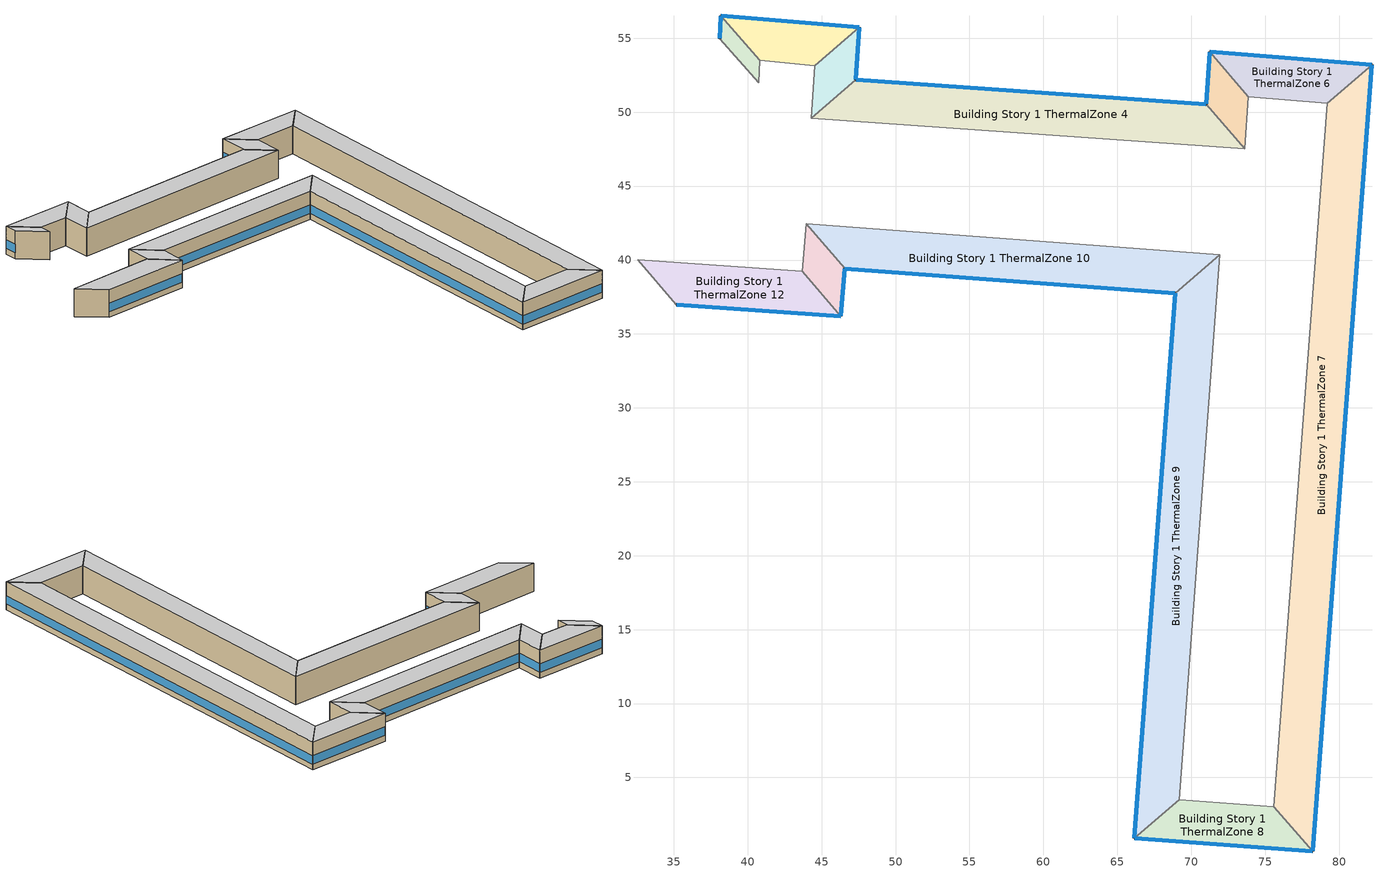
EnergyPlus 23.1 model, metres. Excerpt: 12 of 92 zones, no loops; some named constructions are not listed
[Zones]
Building Story 1 ThermalZone 1
 floor ground (Typical Insulated Carpeted 8in Slab Floor): 38.1,54.97 38.18,56.53 40.81,53.51 40.75,51.97 z0
 wall outside (Typical Insulated Steel Framed Exterior Wall R-12.99): 38.18,56.53 38.1,54.97 z0:3.6
 wall adiabatic (Typical Interior Wall): 38.1,54.97 40.75,51.97 40.81,53.51 38.18,56.53 z0:3.6
 window (U 0.55 SHGC 0.25): 38.18,56.5 38.1,55 z0.76:1.88
 ceiling adiabatic (Typical Interior Floor): 40.75,51.97 40.81,53.51 38.18,56.53 38.1,54.97 z3.6
Building Story 1 ThermalZone 10
 floor ground (Typical Insulated Carpeted 8in Slab Floor): 68.92,37.76 46.56,39.43 43.95,42.46 71.95,40.37 z0
 wall outside (Typical Insulated Steel Framed Exterior Wall R-12.99): 46.56,39.43 68.92,37.76 z0:3.6
 wall adiabatic (Typical Interior Wall): 68.92,37.76 71.95,40.37 43.95,42.46 46.56,39.43 z0:3.6
 window (U 0.55 SHGC 0.25): 46.58,39.42 68.89,37.76 z0.76:1.84
 ceiling adiabatic (Typical Interior Floor): 71.95,40.37 43.95,42.46 46.56,39.43 68.92,37.76 z3.6
Building Story 1 ThermalZone 11
 floor ground (Typical Insulated Carpeted 8in Slab Floor): 46.56,39.43 46.31,36.21 43.69,39.23 43.95,42.46 z0
 wall outside (Typical Insulated Steel Framed Exterior Wall R-12.99): 46.31,36.21 46.56,39.43 z0:3.6
 wall adiabatic (Typical Interior Wall): 46.56,39.43 43.95,42.46 43.69,39.23 46.31,36.21 z0:3.6
 window (U 0.55 SHGC 0.25): 46.31,36.23 46.56,39.4 z0.76:1.86
 ceiling adiabatic (Typical Interior Floor): 43.95,42.46 43.69,39.23 46.31,36.21 46.56,39.43 z3.6
Building Story 1 ThermalZone 12
 floor ground (Typical Insulated Carpeted 8in Slab Floor): 46.31,36.21 35.17,36.98 32.55,40 43.69,39.23 z0
 wall outside (Typical Insulated Steel Framed Exterior Wall R-12.99): 35.17,36.98 46.31,36.21 z0:3.6
 wall adiabatic (Typical Interior Wall): 46.31,36.21 43.69,39.23 32.55,40 35.17,36.98 z0:3.6
 window (U 0.55 SHGC 0.25): 35.2,36.98 46.28,36.21 z0.76:1.85
 ceiling adiabatic (Typical Interior Floor): 43.69,39.23 32.55,40 35.17,36.98 46.31,36.21 z3.6
Building Story 1 ThermalZone 2
 floor ground (Typical Insulated Carpeted 8in Slab Floor): 38.18,56.53 47.56,55.75 44.53,53.15 40.81,53.51 z0
 wall outside (Typical Insulated Steel Framed Exterior Wall R-12.99): 47.56,55.75 38.18,56.53 z0:3.6
 wall adiabatic (Typical Interior Wall): 38.18,56.53 40.81,53.51 44.53,53.15 47.56,55.75 z0:3.6
 window (U 0.55 SHGC 0.25): 47.54,55.75 38.21,56.53 z0.76:1.85
 ceiling adiabatic (Typical Interior Floor): 40.81,53.51 44.53,53.15 47.56,55.75 38.18,56.53 z3.6
Building Story 1 ThermalZone 3
 floor ground (Typical Insulated Carpeted 8in Slab Floor): 47.56,55.75 47.31,52.2 44.29,49.58 44.53,53.15 z0
 wall outside (Typical Insulated Steel Framed Exterior Wall R-12.99): 47.31,52.2 47.56,55.75 z0:3.6
 wall adiabatic (Typical Interior Wall): 47.56,55.75 44.53,53.15 44.29,49.58 47.31,52.2 z0:3.6
 window (U 0.55 SHGC 0.25): 47.31,52.22 47.56,55.73 z0.76:1.86
 ceiling adiabatic (Typical Interior Floor): 44.53,53.15 44.29,49.58 47.31,52.2 47.56,55.75 z3.6
Building Story 1 ThermalZone 4
 floor ground (Typical Insulated Carpeted 8in Slab Floor): 47.31,52.2 71.01,50.53 73.63,47.51 44.29,49.58 z0
 wall outside (Typical Insulated Steel Framed Exterior Wall R-12.99): 71.01,50.53 47.31,52.2 z0:3.6
 wall adiabatic (Typical Interior Wall): 47.31,52.2 44.29,49.58 73.63,47.51 71.01,50.53 z0:3.6
 window (U 0.55 SHGC 0.25): 70.98,50.53 47.34,52.2 z0.76:1.84
 ceiling adiabatic (Typical Interior Floor): 44.29,49.58 73.63,47.51 71.01,50.53 47.31,52.2 z3.6
Building Story 1 ThermalZone 5
 floor ground (Typical Insulated Carpeted 8in Slab Floor): 71.01,50.53 71.26,54.09 73.87,51.05 73.63,47.51 z0
 wall outside (Typical Insulated Steel Framed Exterior Wall R-12.99): 71.26,54.09 71.01,50.53 z0:3.6
 wall adiabatic (Typical Interior Wall): 71.01,50.53 73.63,47.51 73.87,51.05 71.26,54.09 z0:3.6
 window (U 0.55 SHGC 0.25): 71.26,54.06 71.01,50.56 z0.76:1.86
 ceiling adiabatic (Typical Interior Floor): 73.63,47.51 73.87,51.05 71.26,54.09 71.01,50.53 z3.6
Building Story 1 ThermalZone 6
 floor ground (Typical Insulated Carpeted 8in Slab Floor): 71.26,54.09 82.23,53.2 79.19,50.6 73.87,51.05 z0
 wall outside (Typical Insulated Steel Framed Exterior Wall R-12.99): 82.23,53.2 71.26,54.09 z0:3.6
 wall adiabatic (Typical Interior Wall): 71.26,54.09 73.87,51.05 79.19,50.6 82.23,53.2 z0:3.6
 window (U 0.55 SHGC 0.25): 82.2,53.2 71.29,54.08 z0.76:1.85
 ceiling adiabatic (Typical Interior Floor): 73.87,51.05 79.19,50.6 82.23,53.2 71.26,54.09 z3.6
Building Story 1 ThermalZone 7
 floor ground (Typical Insulated Carpeted 8in Slab Floor): 82.23,53.2 78.21,0 75.6,3.03 79.19,50.6 z0
 wall outside (Typical Insulated Steel Framed Exterior Wall R-12.99): 78.21,0 82.23,53.2 z0:3.6
 wall adiabatic (Typical Interior Wall): 82.23,53.2 79.19,50.6 75.6,3.03 78.21,0 z0:3.6
 window (U 0.55 SHGC 0.25): 78.21,0.03 82.23,53.17 z0.76:1.84
 ceiling adiabatic (Typical Interior Floor): 79.19,50.6 75.6,3.03 78.21,0 82.23,53.2 z3.6
Building Story 1 ThermalZone 8
 floor ground (Typical Insulated Carpeted 8in Slab Floor): 78.21,0 66.15,0.89 69.18,3.5 75.6,3.03 z0
 wall outside (Typical Insulated Steel Framed Exterior Wall R-12.99): 66.15,0.89 78.21,0 z0:3.6
 wall adiabatic (Typical Interior Wall): 78.21,0 75.6,3.03 69.18,3.5 66.15,0.89 z0:3.6
 window (U 0.55 SHGC 0.25): 66.18,0.89 78.19,0 z0.76:1.85
 ceiling adiabatic (Typical Interior Floor): 75.6,3.03 69.18,3.5 66.15,0.89 78.21,0 z3.6
Building Story 1 ThermalZone 9
 floor ground (Typical Insulated Carpeted 8in Slab Floor): 66.15,0.89 68.92,37.76 71.95,40.37 69.18,3.5 z0
 wall outside (Typical Insulated Steel Framed Exterior Wall R-12.99): 68.92,37.76 66.15,0.89 z0:3.6
 wall adiabatic (Typical Interior Wall): 66.15,0.89 69.18,3.5 71.95,40.37 68.92,37.76 z0:3.6
 window (U 0.55 SHGC 0.25): 68.91,37.74 66.15,0.91 z0.76:1.84
 ceiling adiabatic (Typical Interior Floor): 69.18,3.5 71.95,40.37 68.92,37.76 66.15,0.89 z3.6
[Material] Thermal Absorptance=0.9; Solar Absorptance=0.7
Name | Roughness | Thickness {m} | Conductivity {W/m-K} | Density {kg/m3} | Specific Heat {J/kg-K} | Visible Absorptance
100mm Normalweight concrete floor | MediumRough | 0.1016 | 2.31045 | 2322 | 832.557 | 0.7
25mm Stucco | Smooth | 0.0254 | 0.72 | 1856 | 840 | 0.7
5/8 in. Gypsum Board | MediumSmooth | 0.0159 | 0.16 | 800 | 1090 | 0.7
8 in. Normalweight Concrete Floor | MediumRough | 0.2032 | 2.31 | 2322 | 832 | 0.7
G01 13mm gypsum board | Smooth | 0.0127 | 0.160031 | 800.001 | 1090.73 | 0.5
[Material:NoMass] Roughness=Smooth; Thermal Absorptance=0.9; Solar Absorptance=0.7
Name | Thermal Resistance {m2-K/W} | Visible Absorptance
CP02 CARPET PAD; Typical Carpet Pad | 0.21648 | 0.8
Typical Insulation R-10.81 | 1.90342 | 0.7
[WindowMaterial:Gas]
Gap_1_W_0_0032: Gas Type=Air; Thickness {m}=0.0032
[WindowMaterial:Glazing] Optical Data Type=SpectralAverage; Infrared Transmittance at Normal Incidence=0; Back Side Infrared Hemispherical Emissivity=0.84; Conductivity {W/m-K}=1; Dirt Correction Factor for Solar and Visible Transmittance=1; Solar Diffusing=No
Name | Thickness {m} | Solar Transmittance at Normal Incidence | Front Side Solar Reflectance at Normal Incidence | Back Side Solar Reflectance at Normal Incidence | Visible Transmittance at Normal Incidence | Front Side Visible Reflectance at Normal Incidence | Back Side Visible Reflectance at Normal Incidence | Front Side Infrared Hemispherical Emissivity
Glass_2022F_LayerAvg | 0.0039 | 0.355897 | 0.394095 | 0.265645 | 0.677694 | 0.042734 | 0.05547 | 0.046
Glass_2175_LayerAvg | 0.0086 | 0.167758 | 0.217606 | 0.437978 | 0.416044 | 0.078729 | 0.10654 | 0.84
[Construction]
Typical Insulated Carpeted 8in Slab Floor: 8 in. Normalweight Concrete Floor, Typical Carpet Pad
Typical Insulated Steel Framed Exterior Wall R-12.99: 25mm Stucco, 5/8 in. Gypsum Board, Typical Insulation R-10.81, 5/8 in. Gypsum Board
Typical Interior Floor: 100mm Normalweight concrete floor, CP02 CARPET PAD
Typical Interior Wall: G01 13mm gypsum board, G01 13mm gypsum board
U 0.55 SHGC 0.25: Glass_2175_LayerAvg, Gap_1_W_0_0032, Glass_2022F_LayerAvg
[Zone] Multiplier=1; Part of Total Floor Area=Yes
Building Story 1 ThermalZone 1; Building Story 1 ThermalZone 10; Building Story 1 ThermalZone 11; Building Story 1 ThermalZone 12; Building Story 1 ThermalZone 2; Building Story 1 ThermalZone 3; Building Story 1 ThermalZone 4; Building Story 1 ThermalZone 5; Building Story 1 ThermalZone 6; Building Story 1 ThermalZone 7; Building Story 1 ThermalZone 8; Building Story 1 ThermalZone 9
[Space] Space Type=Story Ground Blended Space Type
Name | Zone
Building Story 1 Space 1 | Building Story 1 ThermalZone 1
Building Story 1 Space 10 | Building Story 1 ThermalZone 10
Building Story 1 Space 11 | Building Story 1 ThermalZone 11
Building Story 1 Space 12 | Building Story 1 ThermalZone 12
Building Story 1 Space 2 | Building Story 1 ThermalZone 2
Building Story 1 Space 3 | Building Story 1 ThermalZone 3
Building Story 1 Space 4 | Building Story 1 ThermalZone 4
Building Story 1 Space 5 | Building Story 1 ThermalZone 5
Building Story 1 Space 6 | Building Story 1 ThermalZone 6
Building Story 1 Space 7 | Building Story 1 ThermalZone 7
Building Story 1 Space 8 | Building Story 1 ThermalZone 8
Building Story 1 Space 9 | Building Story 1 ThermalZone 9
[InternalMass] Construction=InteriorFurnishings 1
Name | Zone or ZoneList | Space or SpaceList | Surface Area {m2}
Building Story 1 Space 3 Office OfficeLarge Data Center A  - Story Ground Mass; Building Story 1 Space 3 Office OfficeLarge Data Center C  - Story Ground Mass | Building Story 1 ThermalZone 3 | Building Story 1 Space 3 | 0.0344726
Building Story 1 Space 5 Office OfficeLarge Data Center A  - Story Ground Mass; Building Story 1 Space 5 Office OfficeLarge Data Center C  - Story Ground Mass | Building Story 1 ThermalZone 5 | Building Story 1 Space 5 | 0.0339735
Building Story 1 Space 6 Office OfficeLarge Data Center A  - Story Ground Mass; Building Story 1 Space 6 Office OfficeLarge Data Center C  - Story Ground Mass | Building Story 1 ThermalZone 6 | Building Story 1 Space 6 | 0.0783704
Building Story 1 Space 7 Office OfficeLarge Data Center A  - Story Ground Mass; Building Story 1 Space 7 Office OfficeLarge Data Center C  - Story Ground Mass | Building Story 1 ThermalZone 7 | Building Story 1 Space 7 | 0.485926
Building Story 1 Space 10 Office OfficeLarge Data Center A  - Story Ground Mass; Building Story 1 Space 10 Office OfficeLarge Data Center C  - Story Ground Mass | Building Story 1 ThermalZone 10 | Building Story 1 Space 10 | 0.242545
Building Story 1 Space 11 Office OfficeLarge Data Center A  - Story Ground Mass; Building Story 1 Space 11 Office OfficeLarge Data Center C  - Story Ground Mass | Building Story 1 ThermalZone 11 | Building Story 1 Space 11 | 0.0311661
Building Story 1 Space 12 Office OfficeLarge Data Center A  - Story Ground Mass; Building Story 1 Space 12 Office OfficeLarge Data Center C  - Story Ground Mass | Building Story 1 ThermalZone 12 | Building Story 1 Space 12 | 0.10753
Building Story 1 Space 1 Office OfficeLarge Data Center A  - Story Ground Mass; Building Story 1 Space 1 Office OfficeLarge Data Center C  - Story Ground Mass | Building Story 1 ThermalZone 1 | Building Story 1 Space 1 | 0.0146251
Building Story 1 Space 9 Office OfficeLarge Data Center A  - Story Ground Mass; Building Story 1 Space 9 Office OfficeLarge Data Center C  - Story Ground Mass | Building Story 1 ThermalZone 9 | Building Story 1 Space 9 | 0.354799
Building Story 1 Space 8 Office OfficeLarge Data Center A  - Story Ground Mass; Building Story 1 Space 8 Office OfficeLarge Data Center C  - Story Ground Mass | Building Story 1 ThermalZone 8 | Building Story 1 Space 8 | 0.0889368
Building Story 1 Space 4 Office OfficeLarge Data Center A  - Story Ground Mass; Building Story 1 Space 4 Office OfficeLarge Data Center C  - Story Ground Mass | Building Story 1 ThermalZone 4 | Building Story 1 Space 4 | 0.255209
Building Story 1 Space 2 Office OfficeLarge Data Center A  - Story Ground Mass; Building Story 1 Space 2 Office OfficeLarge Data Center C  - Story Ground Mass | Building Story 1 ThermalZone 2 | Building Story 1 Space 2 | 0.0628063
Building Story 1 Space 3 Office OfficeLarge Data Center B  - Story Ground Mass | Building Story 1 ThermalZone 3 | Building Story 1 Space 3 | 0.236568
Building Story 1 Space 5 Office OfficeLarge Data Center B  - Story Ground Mass | Building Story 1 ThermalZone 5 | Building Story 1 Space 5 | 0.233143
Building Story 1 Space 6 Office OfficeLarge Data Center B  - Story Ground Mass | Building Story 1 ThermalZone 6 | Building Story 1 Space 6 | 0.537816
Building Story 1 Space 7 Office OfficeLarge Data Center B  - Story Ground Mass | Building Story 1 ThermalZone 7 | Building Story 1 Space 7 | 3.33466
Building Story 1 Space 10 Office OfficeLarge Data Center B  - Story Ground Mass | Building Story 1 ThermalZone 10 | Building Story 1 Space 10 | 1.66446
Building Story 1 Space 11 Office OfficeLarge Data Center B  - Story Ground Mass | Building Story 1 ThermalZone 11 | Building Story 1 Space 11 | 0.213877
Building Story 1 Space 12 Office OfficeLarge Data Center B  - Story Ground Mass | Building Story 1 ThermalZone 12 | Building Story 1 Space 12 | 0.737923
Building Story 1 Space 1 Office OfficeLarge Data Center B  - Story Ground Mass | Building Story 1 ThermalZone 1 | Building Story 1 Space 1 | 0.100365
Building Story 1 Space 9 Office OfficeLarge Data Center B  - Story Ground Mass | Building Story 1 ThermalZone 9 | Building Story 1 Space 9 | 2.4348
Building Story 1 Space 8 Office OfficeLarge Data Center B  - Story Ground Mass | Building Story 1 ThermalZone 8 | Building Story 1 Space 8 | 0.610328
Building Story 1 Space 4 Office OfficeLarge Data Center B  - Story Ground Mass | Building Story 1 ThermalZone 4 | Building Story 1 Space 4 | 1.75137
Building Story 1 Space 2 Office OfficeLarge Data Center B  - Story Ground Mass | Building Story 1 ThermalZone 2 | Building Story 1 Space 2 | 0.431008
Building Story 1 Space 3 Office OfficeLarge Main Data Center A  - Story Ground Mass; Building Story 1 Space 3 Office OfficeLarge Main Data Center C  - Story Ground Mass | Building Story 1 ThermalZone 3 | Building Story 1 Space 3 | 0.0619773
Building Story 1 Space 5 Office OfficeLarge Main Data Center A  - Story Ground Mass; Building Story 1 Space 5 Office OfficeLarge Main Data Center C  - Story Ground Mass | Building Story 1 ThermalZone 5 | Building Story 1 Space 5 | 0.06108
Building Story 1 Space 6 Office OfficeLarge Main Data Center A  - Story Ground Mass; Building Story 1 Space 6 Office OfficeLarge Main Data Center C  - Story Ground Mass | Building Story 1 ThermalZone 6 | Building Story 1 Space 6 | 0.1409
Building Story 1 Space 7 Office OfficeLarge Main Data Center A  - Story Ground Mass; Building Story 1 Space 7 Office OfficeLarge Main Data Center C  - Story Ground Mass | Building Story 1 ThermalZone 7 | Building Story 1 Space 7 | 0.873633
Building Story 1 Space 10 Office OfficeLarge Main Data Center A  - Story Ground Mass; Building Story 1 Space 10 Office OfficeLarge Main Data Center C  - Story Ground Mass | Building Story 1 ThermalZone 10 | Building Story 1 Space 10 | 0.436064
Building Story 1 Space 11 Office OfficeLarge Main Data Center A  - Story Ground Mass; Building Story 1 Space 11 Office OfficeLarge Main Data Center C  - Story Ground Mass | Building Story 1 ThermalZone 11 | Building Story 1 Space 11 | 0.0560327
Building Story 1 Space 12 Office OfficeLarge Main Data Center A  - Story Ground Mass; Building Story 1 Space 12 Office OfficeLarge Main Data Center C  - Story Ground Mass | Building Story 1 ThermalZone 12 | Building Story 1 Space 12 | 0.193325
Building Story 1 Space 1 Office OfficeLarge Main Data Center A  - Story Ground Mass; Building Story 1 Space 1 Office OfficeLarge Main Data Center C  - Story Ground Mass | Building Story 1 ThermalZone 1 | Building Story 1 Space 1 | 0.0262941
Building Story 1 Space 9 Office OfficeLarge Main Data Center A  - Story Ground Mass; Building Story 1 Space 9 Office OfficeLarge Main Data Center C  - Story Ground Mass | Building Story 1 ThermalZone 9 | Building Story 1 Space 9 | 0.637883
Building Story 1 Space 8 Office OfficeLarge Main Data Center A  - Story Ground Mass; Building Story 1 Space 8 Office OfficeLarge Main Data Center C  - Story Ground Mass | Building Story 1 ThermalZone 8 | Building Story 1 Space 8 | 0.159897
Building Story 1 Space 4 Office OfficeLarge Main Data Center A  - Story Ground Mass; Building Story 1 Space 4 Office OfficeLarge Main Data Center C  - Story Ground Mass | Building Story 1 ThermalZone 4 | Building Story 1 Space 4 | 0.458833
Building Story 1 Space 2 Office OfficeLarge Main Data Center A  - Story Ground Mass; Building Story 1 Space 2 Office OfficeLarge Main Data Center C  - Story Ground Mass | Building Story 1 ThermalZone 2 | Building Story 1 Space 2 | 0.112918
Building Story 1 Space 3 Office OfficeLarge Main Data Center B  - Story Ground Mass | Building Story 1 ThermalZone 3 | Building Story 1 Space 3 | 0.425319
Building Story 1 Space 5 Office OfficeLarge Main Data Center B  - Story Ground Mass | Building Story 1 ThermalZone 5 | Building Story 1 Space 5 | 0.419161
Building Story 1 Space 6 Office OfficeLarge Main Data Center B  - Story Ground Mass | Building Story 1 ThermalZone 6 | Building Story 1 Space 6 | 0.966925
Building Story 1 Space 7 Office OfficeLarge Main Data Center B  - Story Ground Mass | Building Story 1 ThermalZone 7 | Building Story 1 Space 7 | 5.9953
Building Story 1 Space 10 Office OfficeLarge Main Data Center B  - Story Ground Mass | Building Story 1 ThermalZone 10 | Building Story 1 Space 10 | 2.99249
Building Story 1 Space 11 Office OfficeLarge Main Data Center B  - Story Ground Mass | Building Story 1 ThermalZone 11 | Building Story 1 Space 11 | 0.384524
Building Story 1 Space 12 Office OfficeLarge Main Data Center B  - Story Ground Mass | Building Story 1 ThermalZone 12 | Building Story 1 Space 12 | 1.32669
Building Story 1 Space 1 Office OfficeLarge Main Data Center B  - Story Ground Mass | Building Story 1 ThermalZone 1 | Building Story 1 Space 1 | 0.180443
Building Story 1 Space 9 Office OfficeLarge Main Data Center B  - Story Ground Mass | Building Story 1 ThermalZone 9 | Building Story 1 Space 9 | 4.37746
Building Story 1 Space 8 Office OfficeLarge Main Data Center B  - Story Ground Mass | Building Story 1 ThermalZone 8 | Building Story 1 Space 8 | 1.09729
Building Story 1 Space 4 Office OfficeLarge Main Data Center B  - Story Ground Mass | Building Story 1 ThermalZone 4 | Building Story 1 Space 4 | 3.14874
Building Story 1 Space 2 Office OfficeLarge Main Data Center B  - Story Ground Mass | Building Story 1 ThermalZone 2 | Building Story 1 Space 2 | 0.774897
Building Story 1 Space 3 SecondarySchool Auditorium A  - Story Ground Mass; Building Story 1 Space 3 SecondarySchool Auditorium C  - Story Ground Mass | Building Story 1 ThermalZone 3 | Building Story 1 Space 3 | 0.277248
Building Story 1 Space 5 SecondarySchool Auditorium A  - Story Ground Mass; Building Story 1 Space 5 SecondarySchool Auditorium C  - Story Ground Mass | Building Story 1 ThermalZone 5 | Building Story 1 Space 5 | 0.273233
Building Story 1 Space 6 SecondarySchool Auditorium A  - Story Ground Mass; Building Story 1 Space 6 SecondarySchool Auditorium C  - Story Ground Mass | Building Story 1 ThermalZone 6 | Building Story 1 Space 6 | 0.630298
Building Story 1 Space 7 SecondarySchool Auditorium A  - Story Ground Mass; Building Story 1 Space 7 SecondarySchool Auditorium C  - Story Ground Mass | Building Story 1 ThermalZone 7 | Building Story 1 Space 7 | 3.90808
Building Story 1 Space 10 SecondarySchool Auditorium A  - Story Ground Mass; Building Story 1 Space 10 SecondarySchool Auditorium C  - Story Ground Mass | Building Story 1 ThermalZone 10 | Building Story 1 Space 10 | 1.95068
Building Story 1 Space 11 SecondarySchool Auditorium A  - Story Ground Mass; Building Story 1 Space 11 SecondarySchool Auditorium C  - Story Ground Mass | Building Story 1 ThermalZone 11 | Building Story 1 Space 11 | 0.250655
Building Story 1 Space 12 SecondarySchool Auditorium A  - Story Ground Mass; Building Story 1 Space 12 SecondarySchool Auditorium C  - Story Ground Mass | Building Story 1 ThermalZone 12 | Building Story 1 Space 12 | 0.864815
Building Story 1 Space 1 SecondarySchool Auditorium A  - Story Ground Mass; Building Story 1 Space 1 SecondarySchool Auditorium C  - Story Ground Mass | Building Story 1 ThermalZone 1 | Building Story 1 Space 1 | 0.117624
Building Story 1 Space 9 SecondarySchool Auditorium A  - Story Ground Mass; Building Story 1 Space 9 SecondarySchool Auditorium C  - Story Ground Mass | Building Story 1 ThermalZone 9 | Building Story 1 Space 9 | 2.85349
Building Story 1 Space 8 SecondarySchool Auditorium A  - Story Ground Mass; Building Story 1 Space 8 SecondarySchool Auditorium C  - Story Ground Mass | Building Story 1 ThermalZone 8 | Building Story 1 Space 8 | 0.715279
Building Story 1 Space 4 SecondarySchool Auditorium A  - Story Ground Mass; Building Story 1 Space 4 SecondarySchool Auditorium C  - Story Ground Mass | Building Story 1 ThermalZone 4 | Building Story 1 Space 4 | 2.05253
Building Story 1 Space 2 SecondarySchool Auditorium A  - Story Ground Mass; Building Story 1 Space 2 SecondarySchool Auditorium C  - Story Ground Mass | Building Story 1 ThermalZone 2 | Building Story 1 Space 2 | 0.505123
Building Story 1 Space 3 SecondarySchool Auditorium B  - Story Ground Mass | Building Story 1 ThermalZone 3 | Building Story 1 Space 3 | 1.90261
Building Story 1 Space 5 SecondarySchool Auditorium B  - Story Ground Mass | Building Story 1 ThermalZone 5 | Building Story 1 Space 5 | 1.87506
Building Story 1 Space 6 SecondarySchool Auditorium B  - Story Ground Mass | Building Story 1 ThermalZone 6 | Building Story 1 Space 6 | 4.32542
Building Story 1 Space 7 SecondarySchool Auditorium B  - Story Ground Mass | Building Story 1 ThermalZone 7 | Building Story 1 Space 7 | 26.8192
Building Story 1 Space 10 SecondarySchool Auditorium B  - Story Ground Mass | Building Story 1 ThermalZone 10 | Building Story 1 Space 10 | 13.3865
Building Story 1 Space 11 SecondarySchool Auditorium B  - Story Ground Mass | Building Story 1 ThermalZone 11 | Building Story 1 Space 11 | 1.72012
Building Story 1 Space 12 SecondarySchool Auditorium B  - Story Ground Mass | Building Story 1 ThermalZone 12 | Building Story 1 Space 12 | 5.93479
Building Story 1 Space 1 SecondarySchool Auditorium B  - Story Ground Mass | Building Story 1 ThermalZone 1 | Building Story 1 Space 1 | 0.80719
Building Story 1 Space 9 SecondarySchool Auditorium B  - Story Ground Mass | Building Story 1 ThermalZone 9 | Building Story 1 Space 9 | 19.582
Building Story 1 Space 8 SecondarySchool Auditorium B  - Story Ground Mass | Building Story 1 ThermalZone 8 | Building Story 1 Space 8 | 4.9086
Building Story 1 Space 4 SecondarySchool Auditorium B  - Story Ground Mass | Building Story 1 ThermalZone 4 | Building Story 1 Space 4 | 14.0855
Building Story 1 Space 2 SecondarySchool Auditorium B  - Story Ground Mass | Building Story 1 ThermalZone 2 | Building Story 1 Space 2 | 3.4664
Building Story 1 Space 3 SecondarySchool Cafeteria A  - Story Ground Mass; Building Story 1 Space 3 SecondarySchool Cafeteria C  - Story Ground Mass | Building Story 1 ThermalZone 3 | Building Story 1 Space 3 | 0.17548
Building Story 1 Space 5 SecondarySchool Cafeteria A  - Story Ground Mass; Building Story 1 Space 5 SecondarySchool Cafeteria C  - Story Ground Mass | Building Story 1 ThermalZone 5 | Building Story 1 Space 5 | 0.172939
Building Story 1 Space 6 SecondarySchool Cafeteria A  - Story Ground Mass; Building Story 1 Space 6 SecondarySchool Cafeteria C  - Story Ground Mass | Building Story 1 ThermalZone 6 | Building Story 1 Space 6 | 0.398939
Building Story 1 Space 7 SecondarySchool Cafeteria A  - Story Ground Mass; Building Story 1 Space 7 SecondarySchool Cafeteria C  - Story Ground Mass | Building Story 1 ThermalZone 7 | Building Story 1 Space 7 | 2.47357
Building Story 1 Space 10 SecondarySchool Cafeteria A  - Story Ground Mass; Building Story 1 Space 10 SecondarySchool Cafeteria C  - Story Ground Mass | Building Story 1 ThermalZone 10 | Building Story 1 Space 10 | 1.23466
Building Story 1 Space 11 SecondarySchool Cafeteria A  - Story Ground Mass; Building Story 1 Space 11 SecondarySchool Cafeteria C  - Story Ground Mass | Building Story 1 ThermalZone 11 | Building Story 1 Space 11 | 0.158649
Building Story 1 Space 12 SecondarySchool Cafeteria A  - Story Ground Mass; Building Story 1 Space 12 SecondarySchool Cafeteria C  - Story Ground Mass | Building Story 1 ThermalZone 12 | Building Story 1 Space 12 | 0.547373
Building Story 1 Space 1 SecondarySchool Cafeteria A  - Story Ground Mass; Building Story 1 Space 1 SecondarySchool Cafeteria C  - Story Ground Mass | Building Story 1 ThermalZone 1 | Building Story 1 Space 1 | 0.0744482
Building Story 1 Space 9 SecondarySchool Cafeteria A  - Story Ground Mass; Building Story 1 Space 9 SecondarySchool Cafeteria C  - Story Ground Mass | Building Story 1 ThermalZone 9 | Building Story 1 Space 9 | 1.80608
Building Story 1 Space 8 SecondarySchool Cafeteria A  - Story Ground Mass; Building Story 1 Space 8 SecondarySchool Cafeteria C  - Story Ground Mass | Building Story 1 ThermalZone 8 | Building Story 1 Space 8 | 0.452726
Building Story 1 Space 4 SecondarySchool Cafeteria A  - Story Ground Mass; Building Story 1 Space 4 SecondarySchool Cafeteria C  - Story Ground Mass | Building Story 1 ThermalZone 4 | Building Story 1 Space 4 | 1.29912
Building Story 1 Space 2 SecondarySchool Cafeteria A  - Story Ground Mass; Building Story 1 Space 2 SecondarySchool Cafeteria C  - Story Ground Mass | Building Story 1 ThermalZone 2 | Building Story 1 Space 2 | 0.319711
Building Story 1 Space 3 SecondarySchool Cafeteria B  - Story Ground Mass | Building Story 1 ThermalZone 3 | Building Story 1 Space 3 | 1.20423
Building Story 1 Space 5 SecondarySchool Cafeteria B  - Story Ground Mass | Building Story 1 ThermalZone 5 | Building Story 1 Space 5 | 1.1868
Building Story 1 Space 6 SecondarySchool Cafeteria B  - Story Ground Mass | Building Story 1 ThermalZone 6 | Building Story 1 Space 6 | 2.73771
Building Story 1 Space 7 SecondarySchool Cafeteria B  - Story Ground Mass | Building Story 1 ThermalZone 7 | Building Story 1 Space 7 | 16.9748
Building Story 1 Space 10 SecondarySchool Cafeteria B  - Story Ground Mass | Building Story 1 ThermalZone 10 | Building Story 1 Space 10 | 8.47281
Building Story 1 Space 11 SecondarySchool Cafeteria B  - Story Ground Mass | Building Story 1 ThermalZone 11 | Building Story 1 Space 11 | 1.08873
Building Story 1 Space 12 SecondarySchool Cafeteria B  - Story Ground Mass | Building Story 1 ThermalZone 12 | Building Story 1 Space 12 | 3.75634
Building Story 1 Space 1 SecondarySchool Cafeteria B  - Story Ground Mass | Building Story 1 ThermalZone 1 | Building Story 1 Space 1 | 0.5109
Building Story 1 Space 9 SecondarySchool Cafeteria B  - Story Ground Mass | Building Story 1 ThermalZone 9 | Building Story 1 Space 9 | 12.3942
Building Story 1 Space 8 SecondarySchool Cafeteria B  - Story Ground Mass | Building Story 1 ThermalZone 8 | Building Story 1 Space 8 | 3.10683
Building Story 1 Space 4 SecondarySchool Cafeteria B  - Story Ground Mass | Building Story 1 ThermalZone 4 | Building Story 1 Space 4 | 8.91522
Building Story 1 Space 2 SecondarySchool Cafeteria B  - Story Ground Mass | Building Story 1 ThermalZone 2 | Building Story 1 Space 2 | 2.19401
Building Story 1 Space 3 SecondarySchool ComputerRoom A  - Story Ground Mass; Building Story 1 Space 3 SecondarySchool ComputerRoom C  - Story Ground Mass | Building Story 1 ThermalZone 3 | Building Story 1 Space 3 | 0.267896
Building Story 1 Space 5 SecondarySchool ComputerRoom A  - Story Ground Mass; Building Story 1 Space 5 SecondarySchool ComputerRoom C  - Story Ground Mass | Building Story 1 ThermalZone 5 | Building Story 1 Space 5 | 0.264017
Building Story 1 Space 6 SecondarySchool ComputerRoom A  - Story Ground Mass; Building Story 1 Space 6 SecondarySchool ComputerRoom C  - Story Ground Mass | Building Story 1 ThermalZone 6 | Building Story 1 Space 6 | 0.609038
Building Story 1 Space 7 SecondarySchool ComputerRoom A  - Story Ground Mass; Building Story 1 Space 7 SecondarySchool ComputerRoom C  - Story Ground Mass | Building Story 1 ThermalZone 7 | Building Story 1 Space 7 | 3.77626
Building Story 1 Space 10 SecondarySchool ComputerRoom A  - Story Ground Mass; Building Story 1 Space 10 SecondarySchool ComputerRoom C  - Story Ground Mass | Building Story 1 ThermalZone 10 | Building Story 1 Space 10 | 1.88488
Building Story 1 Space 11 SecondarySchool ComputerRoom A  - Story Ground Mass; Building Story 1 Space 11 SecondarySchool ComputerRoom C  - Story Ground Mass | Building Story 1 ThermalZone 11 | Building Story 1 Space 11 | 0.242201
Building Story 1 Space 12 SecondarySchool ComputerRoom A  - Story Ground Mass; Building Story 1 Space 12 SecondarySchool ComputerRoom C  - Story Ground Mass | Building Story 1 ThermalZone 12 | Building Story 1 Space 12 | 0.835645
Building Story 1 Space 1 SecondarySchool ComputerRoom A  - Story Ground Mass; Building Story 1 Space 1 SecondarySchool ComputerRoom C  - Story Ground Mass | Building Story 1 ThermalZone 1 | Building Story 1 Space 1 | 0.113656
Building Story 1 Space 9 SecondarySchool ComputerRoom A  - Story Ground Mass; Building Story 1 Space 9 SecondarySchool ComputerRoom C  - Story Ground Mass | Building Story 1 ThermalZone 9 | Building Story 1 Space 9 | 2.75724
Building Story 1 Space 8 SecondarySchool ComputerRoom A  - Story Ground Mass; Building Story 1 Space 8 SecondarySchool ComputerRoom C  - Story Ground Mass | Building Story 1 ThermalZone 8 | Building Story 1 Space 8 | 0.691152
Building Story 1 Space 4 SecondarySchool ComputerRoom A  - Story Ground Mass; Building Story 1 Space 4 SecondarySchool ComputerRoom C  - Story Ground Mass | Building Story 1 ThermalZone 4 | Building Story 1 Space 4 | 1.9833
Building Story 1 Space 2 SecondarySchool ComputerRoom A  - Story Ground Mass; Building Story 1 Space 2 SecondarySchool ComputerRoom C  - Story Ground Mass | Building Story 1 ThermalZone 2 | Building Story 1 Space 2 | 0.488085
Building Story 1 Space 3 SecondarySchool ComputerRoom B  - Story Ground Mass | Building Story 1 ThermalZone 3 | Building Story 1 Space 3 | 1.83843
Building Story 1 Space 5 SecondarySchool ComputerRoom B  - Story Ground Mass | Building Story 1 ThermalZone 5 | Building Story 1 Space 5 | 1.81182
Building Story 1 Space 6 SecondarySchool ComputerRoom B  - Story Ground Mass | Building Story 1 ThermalZone 6 | Building Story 1 Space 6 | 4.17952
Building Story 1 Space 7 SecondarySchool ComputerRoom B  - Story Ground Mass | Building Story 1 ThermalZone 7 | Building Story 1 Space 7 | 25.9146
Building Story 1 Space 10 SecondarySchool ComputerRoom B  - Story Ground Mass | Building Story 1 ThermalZone 10 | Building Story 1 Space 10 | 12.935
Building Story 1 Space 11 SecondarySchool ComputerRoom B  - Story Ground Mass | Building Story 1 ThermalZone 11 | Building Story 1 Space 11 | 1.6621
Building Story 1 Space 12 SecondarySchool ComputerRoom B  - Story Ground Mass | Building Story 1 ThermalZone 12 | Building Story 1 Space 12 | 5.7346
Building Story 1 Space 1 SecondarySchool ComputerRoom B  - Story Ground Mass | Building Story 1 ThermalZone 1 | Building Story 1 Space 1 | 0.779964
Building Story 1 Space 9 SecondarySchool ComputerRoom B  - Story Ground Mass | Building Story 1 ThermalZone 9 | Building Story 1 Space 9 | 18.9215
Building Story 1 Space 8 SecondarySchool ComputerRoom B  - Story Ground Mass | Building Story 1 ThermalZone 8 | Building Story 1 Space 8 | 4.74303
Building Story 1 Space 4 SecondarySchool ComputerRoom B  - Story Ground Mass | Building Story 1 ThermalZone 4 | Building Story 1 Space 4 | 13.6104
Building Story 1 Space 2 SecondarySchool ComputerRoom B  - Story Ground Mass | Building Story 1 ThermalZone 2 | Building Story 1 Space 2 | 3.34948
Building Story 1 Space 3 SecondarySchool Gym A  - Story Ground Mass; Building Story 1 Space 3 SecondarySchool Gym C  - Story Ground Mass | Building Story 1 ThermalZone 3 | Building Story 1 Space 3 | 0.279944
Building Story 1 Space 5 SecondarySchool Gym A  - Story Ground Mass; Building Story 1 Space 5 SecondarySchool Gym C  - Story Ground Mass | Building Story 1 ThermalZone 5 | Building Story 1 Space 5 | 0.275891
Building Story 1 Space 6 SecondarySchool Gym A  - Story Ground Mass; Building Story 1 Space 6 SecondarySchool Gym C  - Story Ground Mass | Building Story 1 ThermalZone 6 | Building Story 1 Space 6 | 0.636429
Building Story 1 Space 7 SecondarySchool Gym A  - Story Ground Mass; Building Story 1 Space 7 SecondarySchool Gym C  - Story Ground Mass | Building Story 1 ThermalZone 7 | Building Story 1 Space 7 | 3.9461
Building Story 1 Space 10 SecondarySchool Gym A  - Story Ground Mass; Building Story 1 Space 10 SecondarySchool Gym C  - Story Ground Mass | Building Story 1 ThermalZone 10 | Building Story 1 Space 10 | 1.96965
Building Story 1 Space 11 SecondarySchool Gym A  - Story Ground Mass; Building Story 1 Space 11 SecondarySchool Gym C  - Story Ground Mass | Building Story 1 ThermalZone 11 | Building Story 1 Space 11 | 0.253094
Building Story 1 Space 12 SecondarySchool Gym A  - Story Ground Mass; Building Story 1 Space 12 SecondarySchool Gym C  - Story Ground Mass | Building Story 1 ThermalZone 12 | Building Story 1 Space 12 | 0.873227
Building Story 1 Space 1 SecondarySchool Gym A  - Story Ground Mass; Building Story 1 Space 1 SecondarySchool Gym C  - Story Ground Mass | Building Story 1 ThermalZone 1 | Building Story 1 Space 1 | 0.118768
Building Story 1 Space 9 SecondarySchool Gym A  - Story Ground Mass; Building Story 1 Space 9 SecondarySchool Gym C  - Story Ground Mass | Building Story 1 ThermalZone 9 | Building Story 1 Space 9 | 2.88124
Building Story 1 Space 8 SecondarySchool Gym A  - Story Ground Mass; Building Story 1 Space 8 SecondarySchool Gym C  - Story Ground Mass | Building Story 1 ThermalZone 8 | Building Story 1 Space 8 | 0.722237
Building Story 1 Space 4 SecondarySchool Gym A  - Story Ground Mass; Building Story 1 Space 4 SecondarySchool Gym C  - Story Ground Mass | Building Story 1 ThermalZone 4 | Building Story 1 Space 4 | 2.0725
Building Story 1 Space 2 SecondarySchool Gym A  - Story Ground Mass; Building Story 1 Space 2 SecondarySchool Gym C  - Story Ground Mass | Building Story 1 ThermalZone 2 | Building Story 1 Space 2 | 0.510037
Building Story 1 Space 3 SecondarySchool Gym A end_a - Story Ground Mass; Building Story 1 Space 3 SecondarySchool Gym C end_a - Story Ground Mass | Building Story 1 ThermalZone 3 | Building Story 1 Space 3 | 0.172417
Building Story 1 Space 5 SecondarySchool Gym A end_a - Story Ground Mass; Building Story 1 Space 5 SecondarySchool Gym C end_a - Story Ground Mass | Building Story 1 ThermalZone 5 | Building Story 1 Space 5 | 0.16992
Building Story 1 Space 6 SecondarySchool Gym A end_a - Story Ground Mass; Building Story 1 Space 6 SecondarySchool Gym C end_a - Story Ground Mass | Building Story 1 ThermalZone 6 | Building Story 1 Space 6 | 0.391974
Building Story 1 Space 7 SecondarySchool Gym A end_a - Story Ground Mass; Building Story 1 Space 7 SecondarySchool Gym C end_a - Story Ground Mass | Building Story 1 ThermalZone 7 | Building Story 1 Space 7 | 2.43039
Building Story 1 Space 10 SecondarySchool Gym A end_a - Story Ground Mass; Building Story 1 Space 10 SecondarySchool Gym C end_a - Story Ground Mass | Building Story 1 ThermalZone 10 | Building Story 1 Space 10 | 1.2131
Building Story 1 Space 11 SecondarySchool Gym A end_a - Story Ground Mass; Building Story 1 Space 11 SecondarySchool Gym C end_a - Story Ground Mass | Building Story 1 ThermalZone 11 | Building Story 1 Space 11 | 0.155879
Building Story 1 Space 12 SecondarySchool Gym A end_a - Story Ground Mass; Building Story 1 Space 12 SecondarySchool Gym C end_a - Story Ground Mass | Building Story 1 ThermalZone 12 | Building Story 1 Space 12 | 0.537817
Building Story 1 Space 1 SecondarySchool Gym A end_a - Story Ground Mass; Building Story 1 Space 1 SecondarySchool Gym C end_a - Story Ground Mass | Building Story 1 ThermalZone 1 | Building Story 1 Space 1 | 0.0731485
Building Story 1 Space 9 SecondarySchool Gym A end_a - Story Ground Mass; Building Story 1 Space 9 SecondarySchool Gym C end_a - Story Ground Mass | Building Story 1 ThermalZone 9 | Building Story 1 Space 9 | 1.77455
Building Story 1 Space 8 SecondarySchool Gym A end_a - Story Ground Mass; Building Story 1 Space 8 SecondarySchool Gym C end_a - Story Ground Mass | Building Story 1 ThermalZone 8 | Building Story 1 Space 8 | 0.444822
Building Story 1 Space 4 SecondarySchool Gym A end_a - Story Ground Mass; Building Story 1 Space 4 SecondarySchool Gym C end_a - Story Ground Mass | Building Story 1 ThermalZone 4 | Building Story 1 Space 4 | 1.27644
Building Story 1 Space 2 SecondarySchool Gym A end_a - Story Ground Mass; Building Story 1 Space 2 SecondarySchool Gym C end_a - Story Ground Mass | Building Story 1 ThermalZone 2 | Building Story 1 Space 2 | 0.314129
Building Story 1 Space 3 SecondarySchool Gym B  - Story Ground Mass | Building Story 1 ThermalZone 3 | Building Story 1 Space 3 | 1.92112
Building Story 1 Space 5 SecondarySchool Gym B  - Story Ground Mass | Building Story 1 ThermalZone 5 | Building Story 1 Space 5 | 1.8933
Building Story 1 Space 6 SecondarySchool Gym B  - Story Ground Mass | Building Story 1 ThermalZone 6 | Building Story 1 Space 6 | 4.36749
Building Story 1 Space 7 SecondarySchool Gym B  - Story Ground Mass | Building Story 1 ThermalZone 7 | Building Story 1 Space 7 | 27.0801
Building Story 1 Space 10 SecondarySchool Gym B  - Story Ground Mass | Building Story 1 ThermalZone 10 | Building Story 1 Space 10 | 13.5167
Building Story 1 Space 11 SecondarySchool Gym B  - Story Ground Mass | Building Story 1 ThermalZone 11 | Building Story 1 Space 11 | 1.73685
Building Story 1 Space 12 SecondarySchool Gym B  - Story Ground Mass | Building Story 1 ThermalZone 12 | Building Story 1 Space 12 | 5.99251
Building Story 1 Space 1 SecondarySchool Gym B  - Story Ground Mass | Building Story 1 ThermalZone 1 | Building Story 1 Space 1 | 0.815042
Building Story 1 Space 9 SecondarySchool Gym B  - Story Ground Mass | Building Story 1 ThermalZone 9 | Building Story 1 Space 9 | 19.7725
Building Story 1 Space 8 SecondarySchool Gym B  - Story Ground Mass | Building Story 1 ThermalZone 8 | Building Story 1 Space 8 | 4.95634
Building Story 1 Space 4 SecondarySchool Gym B  - Story Ground Mass | Building Story 1 ThermalZone 4 | Building Story 1 Space 4 | 14.2225
Building Story 1 Space 2 SecondarySchool Gym B  - Story Ground Mass | Building Story 1 ThermalZone 2 | Building Story 1 Space 2 | 3.50012
Building Story 1 Space 3 SecondarySchool Gym B end_a - Story Ground Mass | Building Story 1 ThermalZone 3 | Building Story 1 Space 3 | 1.18321
Building Story 1 Space 5 SecondarySchool Gym B end_a - Story Ground Mass | Building Story 1 ThermalZone 5 | Building Story 1 Space 5 | 1.16608
Building Story 1 Space 6 SecondarySchool Gym B end_a - Story Ground Mass | Building Story 1 ThermalZone 6 | Building Story 1 Space 6 | 2.68992
Building Story 1 Space 7 SecondarySchool Gym B end_a - Story Ground Mass | Building Story 1 ThermalZone 7 | Building Story 1 Space 7 | 16.6785
Building Story 1 Space 10 SecondarySchool Gym B end_a - Story Ground Mass | Building Story 1 ThermalZone 10 | Building Story 1 Space 10 | 8.32489
Building Story 1 Space 11 SecondarySchool Gym B end_a - Story Ground Mass | Building Story 1 ThermalZone 11 | Building Story 1 Space 11 | 1.06972
Building Story 1 Space 12 SecondarySchool Gym B end_a - Story Ground Mass | Building Story 1 ThermalZone 12 | Building Story 1 Space 12 | 3.69076
Building Story 1 Space 1 SecondarySchool Gym B end_a - Story Ground Mass | Building Story 1 ThermalZone 1 | Building Story 1 Space 1 | 0.501981
Building Story 1 Space 9 SecondarySchool Gym B end_a - Story Ground Mass | Building Story 1 ThermalZone 9 | Building Story 1 Space 9 | 12.1778
Building Story 1 Space 8 SecondarySchool Gym B end_a - Story Ground Mass | Building Story 1 ThermalZone 8 | Building Story 1 Space 8 | 3.05259
Building Story 1 Space 4 SecondarySchool Gym B end_a - Story Ground Mass | Building Story 1 ThermalZone 4 | Building Story 1 Space 4 | 8.75957
Building Story 1 Space 2 SecondarySchool Gym B end_a - Story Ground Mass | Building Story 1 ThermalZone 2 | Building Story 1 Space 2 | 2.15571
Building Story 1 Space 3 SecondarySchool Kitchen A  - Story Ground Mass; Building Story 1 Space 3 SecondarySchool Kitchen C  - Story Ground Mass | Building Story 1 ThermalZone 3 | Building Story 1 Space 3 | 0.0605104
Building Story 1 Space 5 SecondarySchool Kitchen A  - Story Ground Mass; Building Story 1 Space 5 SecondarySchool Kitchen C  - Story Ground Mass | Building Story 1 ThermalZone 5 | Building Story 1 Space 5 | 0.0596343
Building Story 1 Space 6 SecondarySchool Kitchen A  - Story Ground Mass; Building Story 1 Space 6 SecondarySchool Kitchen C  - Story Ground Mass | Building Story 1 ThermalZone 6 | Building Story 1 Space 6 | 0.137565
Building Story 1 Space 7 SecondarySchool Kitchen A  - Story Ground Mass; Building Story 1 Space 7 SecondarySchool Kitchen C  - Story Ground Mass | Building Story 1 ThermalZone 7 | Building Story 1 Space 7 | 0.852955
Building Story 1 Space 10 SecondarySchool Kitchen A  - Story Ground Mass; Building Story 1 Space 10 SecondarySchool Kitchen C  - Story Ground Mass | Building Story 1 ThermalZone 10 | Building Story 1 Space 10 | 0.425743
Building Story 1 Space 11 SecondarySchool Kitchen A  - Story Ground Mass; Building Story 1 Space 11 SecondarySchool Kitchen C  - Story Ground Mass | Building Story 1 ThermalZone 11 | Building Story 1 Space 11 | 0.0547065
Building Story 1 Space 12 SecondarySchool Kitchen A  - Story Ground Mass; Building Story 1 Space 12 SecondarySchool Kitchen C  - Story Ground Mass | Building Story 1 ThermalZone 12 | Building Story 1 Space 12 | 0.188749
Building Story 1 Space 1 SecondarySchool Kitchen A  - Story Ground Mass; Building Story 1 Space 1 SecondarySchool Kitchen C  - Story Ground Mass | Building Story 1 ThermalZone 1 | Building Story 1 Space 1 | 0.0256718
Building Story 1 Space 9 SecondarySchool Kitchen A  - Story Ground Mass; Building Story 1 Space 9 SecondarySchool Kitchen C  - Story Ground Mass | Building Story 1 ThermalZone 9 | Building Story 1 Space 9 | 0.622785
Building Story 1 Space 8 SecondarySchool Kitchen A  - Story Ground Mass; Building Story 1 Space 8 SecondarySchool Kitchen C  - Story Ground Mass | Building Story 1 ThermalZone 8 | Building Story 1 Space 8 | 0.156112
Building Story 1 Space 4 SecondarySchool Kitchen A  - Story Ground Mass; Building Story 1 Space 4 SecondarySchool Kitchen C  - Story Ground Mass | Building Story 1 ThermalZone 4 | Building Story 1 Space 4 | 0.447973
Building Story 1 Space 2 SecondarySchool Kitchen A  - Story Ground Mass; Building Story 1 Space 2 SecondarySchool Kitchen C  - Story Ground Mass | Building Story 1 ThermalZone 2 | Building Story 1 Space 2 | 0.110245
Building Story 1 Space 3 SecondarySchool Kitchen B  - Story Ground Mass | Building Story 1 ThermalZone 3 | Building Story 1 Space 3 | 0.415252
Building Story 1 Space 5 SecondarySchool Kitchen B  - Story Ground Mass | Building Story 1 ThermalZone 5 | Building Story 1 Space 5 | 0.40924
Building Story 1 Space 6 SecondarySchool Kitchen B  - Story Ground Mass | Building Story 1 ThermalZone 6 | Building Story 1 Space 6 | 0.944039
Building Story 1 Space 7 SecondarySchool Kitchen B  - Story Ground Mass | Building Story 1 ThermalZone 7 | Building Story 1 Space 7 | 5.8534
Building Story 1 Space 10 SecondarySchool Kitchen B  - Story Ground Mass | Building Story 1 ThermalZone 10 | Building Story 1 Space 10 | 2.92166
Building Story 1 Space 11 SecondarySchool Kitchen B  - Story Ground Mass | Building Story 1 ThermalZone 11 | Building Story 1 Space 11 | 0.375423
Building Story 1 Space 12 SecondarySchool Kitchen B  - Story Ground Mass | Building Story 1 ThermalZone 12 | Building Story 1 Space 12 | 1.29529
Building Story 1 Space 1 SecondarySchool Kitchen B  - Story Ground Mass | Building Story 1 ThermalZone 1 | Building Story 1 Space 1 | 0.176172
Building Story 1 Space 9 SecondarySchool Kitchen B  - Story Ground Mass | Building Story 1 ThermalZone 9 | Building Story 1 Space 9 | 4.27385
Building Story 1 Space 8 SecondarySchool Kitchen B  - Story Ground Mass | Building Story 1 ThermalZone 8 | Building Story 1 Space 8 | 1.07132
Building Story 1 Space 4 SecondarySchool Kitchen B  - Story Ground Mass | Building Story 1 ThermalZone 4 | Building Story 1 Space 4 | 3.07421
Building Story 1 Space 2 SecondarySchool Kitchen B  - Story Ground Mass | Building Story 1 ThermalZone 2 | Building Story 1 Space 2 | 0.756556
Building Story 1 Space 3 SecondarySchool Library A  - Story Ground Mass; Building Story 1 Space 3 SecondarySchool Library C  - Story Ground Mass | Building Story 1 ThermalZone 3 | Building Story 1 Space 3 | 0.23599
Building Story 1 Space 5 SecondarySchool Library A  - Story Ground Mass; Building Story 1 Space 5 SecondarySchool Library C  - Story Ground Mass | Building Story 1 ThermalZone 5 | Building Story 1 Space 5 | 0.232574
Building Story 1 Space 6 SecondarySchool Library A  - Story Ground Mass; Building Story 1 Space 6 SecondarySchool Library C  - Story Ground Mass | Building Story 1 ThermalZone 6 | Building Story 1 Space 6 | 0.536504
Building Story 1 Space 7 SecondarySchool Library A  - Story Ground Mass; Building Story 1 Space 7 SecondarySchool Library C  - Story Ground Mass | Building Story 1 ThermalZone 7 | Building Story 1 Space 7 | 3.32652
Building Story 1 Space 10 SecondarySchool Library A  - Story Ground Mass; Building Story 1 Space 10 SecondarySchool Library C  - Story Ground Mass | Building Story 1 ThermalZone 10 | Building Story 1 Space 10 | 1.6604
Building Story 1 Space 11 SecondarySchool Library A  - Story Ground Mass; Building Story 1 Space 11 SecondarySchool Library C  - Story Ground Mass | Building Story 1 ThermalZone 11 | Building Story 1 Space 11 | 0.213355
Building Story 1 Space 12 SecondarySchool Library A  - Story Ground Mass; Building Story 1 Space 12 SecondarySchool Library C  - Story Ground Mass | Building Story 1 ThermalZone 12 | Building Story 1 Space 12 | 0.736122
Building Story 1 Space 1 SecondarySchool Library A  - Story Ground Mass; Building Story 1 Space 1 SecondarySchool Library C  - Story Ground Mass | Building Story 1 ThermalZone 1 | Building Story 1 Space 1 | 0.10012
Building Story 1 Space 9 SecondarySchool Library A  - Story Ground Mass; Building Story 1 Space 9 SecondarySchool Library C  - Story Ground Mass | Building Story 1 ThermalZone 9 | Building Story 1 Space 9 | 2.42886
Building Story 1 Space 8 SecondarySchool Library A  - Story Ground Mass; Building Story 1 Space 8 SecondarySchool Library C  - Story Ground Mass | Building Story 1 ThermalZone 8 | Building Story 1 Space 8 | 0.608839
Building Story 1 Space 4 SecondarySchool Library A  - Story Ground Mass; Building Story 1 Space 4 SecondarySchool Library C  - Story Ground Mass | Building Story 1 ThermalZone 4 | Building Story 1 Space 4 | 1.7471
Building Story 1 Space 2 SecondarySchool Library A  - Story Ground Mass; Building Story 1 Space 2 SecondarySchool Library C  - Story Ground Mass | Building Story 1 ThermalZone 2 | Building Story 1 Space 2 | 0.429956
Building Story 1 Space 3 SecondarySchool Library B  - Story Ground Mass | Building Story 1 ThermalZone 3 | Building Story 1 Space 3 | 1.61948
Building Story 1 Space 5 SecondarySchool Library B  - Story Ground Mass | Building Story 1 ThermalZone 5 | Building Story 1 Space 5 | 1.59604
Building Story 1 Space 6 SecondarySchool Library B  - Story Ground Mass | Building Story 1 ThermalZone 6 | Building Story 1 Space 6 | 3.68175
Building Story 1 Space 7 SecondarySchool Library B  - Story Ground Mass | Building Story 1 ThermalZone 7 | Building Story 1 Space 7 | 22.8282
Building Story 1 Space 10 SecondarySchool Library B  - Story Ground Mass | Building Story 1 ThermalZone 10 | Building Story 1 Space 10 | 11.3945
Building Story 1 Space 11 SecondarySchool Library B  - Story Ground Mass | Building Story 1 ThermalZone 11 | Building Story 1 Space 11 | 1.46415
Building Story 1 Space 12 SecondarySchool Library B  - Story Ground Mass | Building Story 1 ThermalZone 12 | Building Story 1 Space 12 | 5.05163
Building Story 1 Space 1 SecondarySchool Library B  - Story Ground Mass | Building Story 1 ThermalZone 1 | Building Story 1 Space 1 | 0.687073
Building Story 1 Space 9 SecondarySchool Library B  - Story Ground Mass | Building Story 1 ThermalZone 9 | Building Story 1 Space 9 | 16.668
Building Story 1 Space 8 SecondarySchool Library B  - Story Ground Mass | Building Story 1 ThermalZone 8 | Building Story 1 Space 8 | 4.17815
Building Story 1 Space 4 SecondarySchool Library B  - Story Ground Mass | Building Story 1 ThermalZone 4 | Building Story 1 Space 4 | 11.9894
Building Story 1 Space 2 SecondarySchool Library B  - Story Ground Mass | Building Story 1 ThermalZone 2 | Building Story 1 Space 2 | 2.95057
Building Story 1 Space 3 SecondarySchool Lobby A  - Story Ground Mass; Building Story 1 Space 3 SecondarySchool Lobby C  - Story Ground Mass | Building Story 1 ThermalZone 3 | Building Story 1 Space 3 | 0.11772
Building Story 1 Space 5 SecondarySchool Lobby A  - Story Ground Mass; Building Story 1 Space 5 SecondarySchool Lobby C  - Story Ground Mass | Building Story 1 ThermalZone 5 | Building Story 1 Space 5 | 0.116016
Building Story 1 Space 6 SecondarySchool Lobby A  - Story Ground Mass; Building Story 1 Space 6 SecondarySchool Lobby C  - Story Ground Mass | Building Story 1 ThermalZone 6 | Building Story 1 Space 6 | 0.267627
Building Story 1 Space 7 SecondarySchool Lobby A  - Story Ground Mass; Building Story 1 Space 7 SecondarySchool Lobby C  - Story Ground Mass | Building Story 1 ThermalZone 7 | Building Story 1 Space 7 | 1.65939
Building Story 1 Space 10 SecondarySchool Lobby A  - Story Ground Mass; Building Story 1 Space 10 SecondarySchool Lobby C  - Story Ground Mass | Building Story 1 ThermalZone 10 | Building Story 1 Space 10 | 0.828264
Building Story 1 Space 11 SecondarySchool Lobby A  - Story Ground Mass; Building Story 1 Space 11 SecondarySchool Lobby C  - Story Ground Mass | Building Story 1 ThermalZone 11 | Building Story 1 Space 11 | 0.106429
Building Story 1 Space 12 SecondarySchool Lobby A  - Story Ground Mass; Building Story 1 Space 12 SecondarySchool Lobby C  - Story Ground Mass | Building Story 1 ThermalZone 12 | Building Story 1 Space 12 | 0.367203
Building Story 1 Space 1 SecondarySchool Lobby A  - Story Ground Mass; Building Story 1 Space 1 SecondarySchool Lobby C  - Story Ground Mass | Building Story 1 ThermalZone 1 | Building Story 1 Space 1 | 0.0499433
Building Story 1 Space 9 SecondarySchool Lobby A  - Story Ground Mass; Building Story 1 Space 9 SecondarySchool Lobby C  - Story Ground Mass | Building Story 1 ThermalZone 9 | Building Story 1 Space 9 | 1.2116
Building Story 1 Space 8 SecondarySchool Lobby A  - Story Ground Mass; Building Story 1 Space 8 SecondarySchool Lobby C  - Story Ground Mass | Building Story 1 ThermalZone 8 | Building Story 1 Space 8 | 0.30371
Building Story 1 Space 4 SecondarySchool Lobby A  - Story Ground Mass; Building Story 1 Space 4 SecondarySchool Lobby C  - Story Ground Mass | Building Story 1 ThermalZone 4 | Building Story 1 Space 4 | 0.871512
Building Story 1 Space 2 SecondarySchool Lobby A  - Story Ground Mass; Building Story 1 Space 2 SecondarySchool Lobby C  - Story Ground Mass | Building Story 1 ThermalZone 2 | Building Story 1 Space 2 | 0.214477
Building Story 1 Space 3 SecondarySchool Lobby B  - Story Ground Mass | Building Story 1 ThermalZone 3 | Building Story 1 Space 3 | 0.807854
Building Story 1 Space 5 SecondarySchool Lobby B  - Story Ground Mass | Building Story 1 ThermalZone 5 | Building Story 1 Space 5 | 0.796157
Building Story 1 Space 6 SecondarySchool Lobby B  - Story Ground Mass | Building Story 1 ThermalZone 6 | Building Story 1 Space 6 | 1.83659
Building Story 1 Space 7 SecondarySchool Lobby B  - Story Ground Mass | Building Story 1 ThermalZone 7 | Building Story 1 Space 7 | 11.3875
Building Story 1 Space 10 SecondarySchool Lobby B  - Story Ground Mass | Building Story 1 ThermalZone 10 | Building Story 1 Space 10 | 5.68395
Building Story 1 Space 11 SecondarySchool Lobby B  - Story Ground Mass | Building Story 1 ThermalZone 11 | Building Story 1 Space 11 | 0.730368
Building Story 1 Space 12 SecondarySchool Lobby B  - Story Ground Mass | Building Story 1 ThermalZone 12 | Building Story 1 Space 12 | 2.51993
Building Story 1 Space 1 SecondarySchool Lobby B  - Story Ground Mass | Building Story 1 ThermalZone 1 | Building Story 1 Space 1 | 0.342736
Building Story 1 Space 9 SecondarySchool Lobby B  - Story Ground Mass | Building Story 1 ThermalZone 9 | Building Story 1 Space 9 | 8.31459
Building Story 1 Space 8 SecondarySchool Lobby B  - Story Ground Mass | Building Story 1 ThermalZone 8 | Building Story 1 Space 8 | 2.08421
Building Story 1 Space 4 SecondarySchool Lobby B  - Story Ground Mass | Building Story 1 ThermalZone 4 | Building Story 1 Space 4 | 5.98074
Building Story 1 Space 2 SecondarySchool Lobby B  - Story Ground Mass | Building Story 1 ThermalZone 2 | Building Story 1 Space 2 | 1.47185
Building Story 1 Space 3 SecondarySchool Mechanical A  - Story Ground Mass | Building Story 1 ThermalZone 3 | Building Story 1 Space 3 | 0.191983
Building Story 1 Space 5 SecondarySchool Mechanical A  - Story Ground Mass | Building Story 1 ThermalZone 5 | Building Story 1 Space 5 | 0.189203
Building Story 1 Space 6 SecondarySchool Mechanical A  - Story Ground Mass | Building Story 1 ThermalZone 6 | Building Story 1 Space 6 | 0.436457
Building Story 1 Space 7 SecondarySchool Mechanical A  - Story Ground Mass | Building Story 1 ThermalZone 7 | Building Story 1 Space 7 | 2.70619
Building Story 1 Space 10 SecondarySchool Mechanical A  - Story Ground Mass | Building Story 1 ThermalZone 10 | Building Story 1 Space 10 | 1.35077
Building Story 1 Space 11 SecondarySchool Mechanical A  - Story Ground Mass | Building Story 1 ThermalZone 11 | Building Story 1 Space 11 | 0.173569
Building Story 1 Space 12 SecondarySchool Mechanical A  - Story Ground Mass | Building Story 1 ThermalZone 12 | Building Story 1 Space 12 | 0.59885
